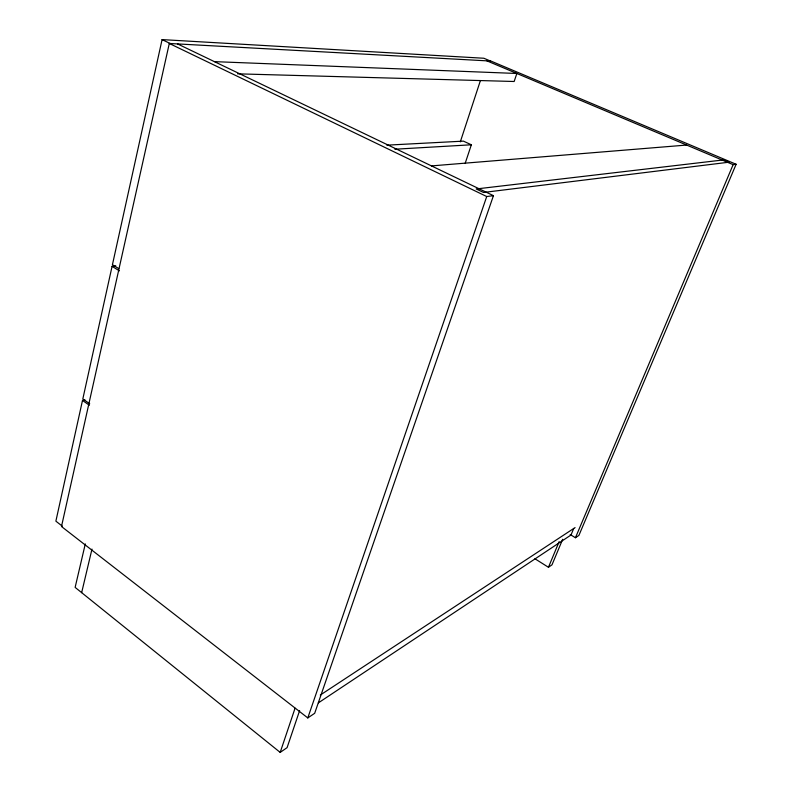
<?xml version="1.0" encoding="UTF-8"?>
<svg xmlns="http://www.w3.org/2000/svg" width="792" height="792" viewBox="0 0 792 792"><rect width="100%" height="100%" fill="white"/><g stroke="black" fill="none" stroke-linecap="round" stroke-linejoin="round"><path stroke-width="1.19" d="M84.892 399.812L82.497 400.435L55.876 521.166L62.35 526.205M115.741 265.795L112.078 266.34L82.823 398.95L89.714 403.762M490.486 61.043L483.872 58.252L162.083 39.6L112.434 264.706L118.731 268.577M570.181 534.531L575.447 537.738L578.903 535.412L736.124 164.271L490.931 61.063L169.3 43.471L61.489 526.512L307.801 717.928L314.681 713.295L493.446 195.664L177.556 43.926M85.298 543.916L75.131 587.397L280.19 752.4L287.08 747.648L299.614 710.622M81.655 592.654L91.981 549.103M460.31 141.867L480.338 80.804M465.132 163.499L471.349 144.787L463.429 141.134L386.833 145.154M280.19 752.4L295.06 708.197M307.801 717.928L486.724 196.535L493.446 195.664M534.917 558.756L548.45 567.28L559.152 541.619M562.667 539.293L551.984 564.835L548.45 567.28M573.725 528.482L570.982 535.016L318.364 702.87M575.447 537.738L733.135 164.657L736.124 164.271M320.295 695.049L575.081 527.591M431.492 165.904L686.644 145.055M394.852 149.223L471.349 144.787M237.63 73.834L514.147 81.497L516.859 73.478L214.444 61.637M486.882 60.845L733.135 164.657M162.083 39.6L170.221 43.52M169.3 43.471L486.724 196.535M112.078 266.34L119.414 270.864M82.497 400.435L89.377 405.247M728.858 162.212L483.506 192.466L476.21 188.961L723.442 159.925L728.858 162.212"/></g></svg>
